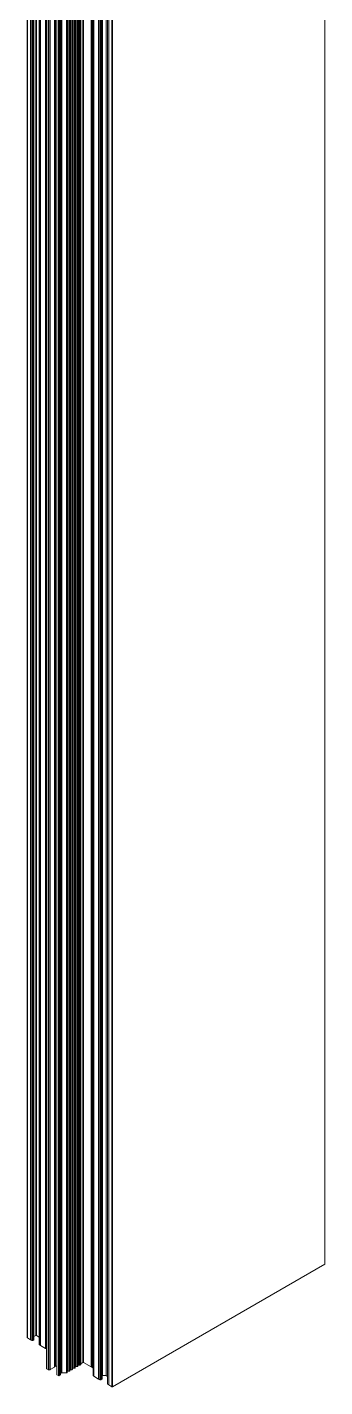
# Model space of a CAD drawing. Header units: millimetres. Extents: x 39 to 459, y 26 to 647.
# Drawn here: x 56.08 to 57.93, y 208.84 to 217.31 of the extents above; entities that cross this region are included whole.
import ezdxf

# ---------------------------------------------------------------- set-up
doc = ezdxf.new("R2010")
doc.units = ezdxf.units.MM
doc.layers.add('ANTET', color=7, linetype='Continuous')

# ---------------------------------------------------------------- blocks, each defined once
blk = doc.blocks.new('Griyaj Montajı')
at = {"color": 7, "linetype": 'Continuous', "lineweight": 15}
for p, q in [((11040.8853, 2123.5963), (11040.8853, 2101.3048)), ((11040.8862, 2101.306), (11040.8862, 2123.5975)), ((11039.0325, 2123.1383), (11039.0325, 2100.8468)), ((11039.0334, 2123.1371), (11039.0334, 2100.8455)), ((11039.0864, 2123.153), (11039.0864, 2100.8615)), ((11039.0906, 2123.153), (11039.0906, 2100.8615)), ((11039.0525, 2123.1261), (11039.0525, 2100.8345)), ((11039.0526, 2123.126), (11039.0526, 2100.8344)), ((11039.0608, 2123.122), (11039.0608, 2100.8304)), ((11039.0669, 2123.1222), (11039.0669, 2100.8306)), ((11039.0737, 2123.1261), (11039.0737, 2100.8345)), ((11039.0745, 2100.8357), (11039.0745, 2123.1273)), ((11039.108, 2123.0958), (11039.108, 2100.8043)), ((11039.1091, 2123.0942), (11039.1091, 2100.8026)), ((11039.1159, 2123.0894), (11039.1159, 2100.7979)), ((11039.1161, 2123.0893), (11039.1161, 2100.7978)), ((11039.1458, 2123.0722), (11039.1458, 2100.7806)), ((11039.3532, 2122.9686), (11039.3532, 2100.677)), ((11039.3612, 2122.9686), (11039.3612, 2100.677)), ((11039.3657, 2122.9712), (11039.3657, 2100.6796)), ((11039.3666, 2122.9768), (11039.3666, 2100.6852)), ((11039.3791, 2122.984), (11039.3791, 2100.6925)), ((11039.3834, 2122.984), (11039.3834, 2100.6925)), ((11039.1523, 2122.9467), (11039.1523, 2100.6551)), ((11039.1532, 2122.9454), (11039.1532, 2100.6539)), ((11039.1628, 2122.9399), (11039.1628, 2100.6484)), ((11039.1649, 2122.9394), (11039.1649, 2100.6479)), ((11039.1734, 2122.9394), (11039.1734, 2100.6479)), ((11039.1755, 2122.9399), (11039.1755, 2100.6484)), ((11039.2029, 2122.9557), (11039.2029, 2100.6642)), ((11039.2096, 2122.9596), (11039.2096, 2100.6681)), ((11039.217, 2122.9093), (11039.217, 2100.6178)), ((11039.2179, 2122.9081), (11039.2179, 2100.6165)), ((11039.2275, 2122.9026), (11039.2275, 2100.611)), ((11039.2317, 2122.9026), (11039.2317, 2100.611)), ((11039.2381, 2122.9063), (11039.2381, 2100.6147)), ((11039.2389, 2100.6159), (11039.2389, 2122.9075)), ((11039.2455, 2122.9191), (11039.2455, 2100.6276)), ((11039.2476, 2122.9196), (11039.2476, 2100.6281)), ((11039.2763, 2122.9196), (11039.2763, 2100.6281)), ((11039.2808, 2122.9222), (11039.2808, 2100.6307)), ((11039.2853, 2122.9294), (11039.2853, 2100.6379)), ((11039.2933, 2122.9294), (11039.2933, 2100.6379)), ((11039.2978, 2122.932), (11039.2978, 2100.6405)), ((11039.3023, 2122.9392), (11039.3023, 2100.6477)), ((11039.3103, 2122.9392), (11039.3103, 2100.6477)), ((11039.3148, 2122.9418), (11039.3148, 2100.6502)), ((11039.3193, 2122.949), (11039.3193, 2100.6574)), ((11039.3272, 2122.949), (11039.3272, 2100.6574)), ((11039.3317, 2122.9516), (11039.3317, 2100.66)), ((11039.3362, 2122.9588), (11039.3362, 2100.6672)), ((11039.3442, 2122.9588), (11039.3442, 2100.6672)), ((11039.3487, 2122.9614), (11039.3487, 2100.6698)), ((11039.4311, 2122.9565), (11039.4311, 2100.6649)), ((11039.4375, 2122.9528), (11039.4375, 2100.6612)), ((11039.4426, 2122.9044), (11039.4426, 2100.6129)), ((11039.447, 2122.8983), (11039.447, 2100.6067)), ((11039.4767, 2122.8812), (11039.4767, 2100.5896)), ((11039.4769, 2122.881), (11039.4769, 2100.5895)), ((11039.4979, 2122.8812), (11039.4979, 2100.5896)), ((11039.4988, 2100.5908), (11039.4988, 2122.8824)), ((11039.5022, 2122.9032), (11039.5022, 2100.6116)), ((11039.5234, 2122.9032), (11039.5234, 2100.6116)), ((11039.4851, 2122.8771), (11039.4851, 2100.5855)), ((11039.4912, 2122.8772), (11039.4912, 2100.5857)), ((11039.5323, 2122.8509), (11039.5323, 2100.5593)), ((11039.5333, 2122.8492), (11039.5333, 2100.5577)), ((11039.5402, 2122.8445), (11039.5402, 2100.553)), ((11039.5404, 2122.8444), (11039.5404, 2100.5528)), ((11039.5595, 2122.8334), (11039.5595, 2100.5418)), ((11039.5637, 2122.8334), (11039.5637, 2100.5418)), ((11039.5637, 2100.5418), (11040.8853, 2101.3048)), ((11039.0745, 2100.8546), (11039.0864, 2100.8615)), ((11039.0906, 2100.8615), (11039.108, 2100.8514)), ((11039.0334, 2100.8455), (11039.0525, 2100.8345)), ((11039.0526, 2100.8344), (11039.0608, 2100.8304)), ((11039.0669, 2100.8306), (11039.0737, 2100.8345)), ((11039.1091, 2100.8026), (11039.1159, 2100.7979)), ((11039.1161, 2100.7978), (11039.1458, 2100.7806)), ((11039.3666, 2100.6852), (11039.3791, 2100.6925)), ((11039.3834, 2100.6925), (11039.4311, 2100.6649)), ((11039.1532, 2100.6539), (11039.1628, 2100.6484)), ((11039.1649, 2100.6479), (11039.1734, 2100.6479)), ((11039.1755, 2100.6484), (11039.2029, 2100.6642)), ((11039.2029, 2100.6689), (11039.2096, 2100.6681)), ((11039.2096, 2100.6681), (11039.217, 2100.6724)), ((11039.2179, 2100.6165), (11039.2275, 2100.611)), ((11039.2317, 2100.611), (11039.2381, 2100.6147)), ((11039.2389, 2100.6238), (11039.2455, 2100.6276)), ((11039.2476, 2100.6281), (11039.2763, 2100.6281)), ((11039.2853, 2100.6379), (11039.2933, 2100.6379)), ((11039.3023, 2100.6477), (11039.3103, 2100.6477)), ((11039.3193, 2100.6574), (11039.3272, 2100.6574)), ((11039.3362, 2100.6672), (11039.3442, 2100.6672)), ((11039.3532, 2100.677), (11039.3612, 2100.677)), ((11039.4311, 2100.6649), (11039.4375, 2100.6649)), ((11039.4375, 2100.6612), (11039.4426, 2100.6583)), ((11039.447, 2100.6067), (11039.4767, 2100.5896)), ((11039.4988, 2100.6097), (11039.5022, 2100.6116)), ((11039.5022, 2100.6116), (11039.5234, 2100.6116)), ((11039.5234, 2100.6116), (11039.5323, 2100.6065)), ((11039.4769, 2100.5895), (11039.4851, 2100.5855)), ((11039.4912, 2100.5857), (11039.4979, 2100.5896)), ((11039.5333, 2100.5577), (11039.5402, 2100.553)), ((11039.5404, 2100.5528), (11039.5595, 2100.5418))]:
    blk.add_line(p, q, dxfattribs=at)
at = {"color": 7, "linetype": 'Continuous', "lineweight": 15, "flags": 128}
for points in [[(11039.2763, 2100.6281), (11039.2772, 2100.6281), (11039.2781, 2100.6283), (11039.2788, 2100.6285), (11039.2795, 2100.6288), (11039.2801, 2100.6292), (11039.2805, 2100.6297), (11039.2807, 2100.6301), (11039.2808, 2100.6307)], [(11039.2808, 2100.6353), (11039.2809, 2100.6358), (11039.2812, 2100.6363), (11039.2816, 2100.6367), (11039.2821, 2100.6371), (11039.2828, 2100.6374), (11039.2836, 2100.6377), (11039.2845, 2100.6378), (11039.2853, 2100.6379)], [(11039.2933, 2100.6379), (11039.2942, 2100.6379), (11039.295, 2100.6381), (11039.2958, 2100.6383), (11039.2965, 2100.6386), (11039.297, 2100.639), (11039.2975, 2100.6395), (11039.2977, 2100.6399), (11039.2978, 2100.6405)], [(11039.2978, 2100.6451), (11039.2979, 2100.6456), (11039.2981, 2100.646), (11039.2986, 2100.6465), (11039.2991, 2100.6469), (11039.2998, 2100.6472), (11039.3006, 2100.6475), (11039.3014, 2100.6476), (11039.3023, 2100.6477)], [(11039.3103, 2100.6477), (11039.3112, 2100.6477), (11039.312, 2100.6478), (11039.3128, 2100.6481), (11039.3135, 2100.6484), (11039.314, 2100.6488), (11039.3144, 2100.6493), (11039.3147, 2100.6497), (11039.3148, 2100.6502)], [(11039.3148, 2100.6548), (11039.3149, 2100.6554), (11039.3151, 2100.6558), (11039.3155, 2100.6563), (11039.3161, 2100.6567), (11039.3168, 2100.657), (11039.3175, 2100.6573), (11039.3184, 2100.6574), (11039.3193, 2100.6574)], [(11039.3272, 2100.6574), (11039.3281, 2100.6575), (11039.329, 2100.6576), (11039.3297, 2100.6579), (11039.3304, 2100.6582), (11039.331, 2100.6586), (11039.3314, 2100.6591), (11039.3317, 2100.6595), (11039.3317, 2100.66)], [(11039.3317, 2100.6646), (11039.3318, 2100.6652), (11039.3321, 2100.6656), (11039.3325, 2100.6661), (11039.3331, 2100.6665), (11039.3337, 2100.6668), (11039.3345, 2100.667), (11039.3354, 2100.6672), (11039.3362, 2100.6672)], [(11039.3442, 2100.6672), (11039.3451, 2100.6673), (11039.3459, 2100.6674), (11039.3467, 2100.6677), (11039.3474, 2100.668), (11039.348, 2100.6684), (11039.3484, 2100.6688), (11039.3486, 2100.6693), (11039.3487, 2100.6698)], [(11039.3487, 2100.6744), (11039.3488, 2100.675), (11039.3491, 2100.6754), (11039.3495, 2100.6759), (11039.35, 2100.6763), (11039.3507, 2100.6766), (11039.3515, 2100.6768), (11039.3523, 2100.677), (11039.3532, 2100.677)], [(11039.3612, 2100.677), (11039.3621, 2100.6771), (11039.3629, 2100.6772), (11039.3637, 2100.6775), (11039.3644, 2100.6778), (11039.3649, 2100.6782), (11039.3653, 2100.6786), (11039.3656, 2100.6791), (11039.3657, 2100.6796)]]:
    blk.add_lwpolyline(points, dxfattribs=at)
at = {"color": 7, "linetype": 'Continuous', "lineweight": 15}
for centre, radius, start, end in [((11040.8846, 2101.3061), 0.00152, 294.45784, 354.10227), ((11039.0885, 2100.8574), 0.00461, 62.61983, 117.39003), ((11039.034, 2100.8469), 0.00151, 185.70406, 245.55692), ((11039.0533, 2100.8359), 0.0016, 238.09447, 245.90527), ((11039.0637, 2100.8368), 0.00699, 245.68267, 297.19531), ((11039.073, 2100.8359), 0.00151, 294.32156, 354.38512), ((11039.1101, 2100.8044), 0.00209, 184.12035, 240.48279), ((11039.1168, 2100.799), 0.00141, 233.68326, 242.16028), ((11039.1553, 2100.7979), 0.0197, 241.23635, 261.43027), ((11039.3813, 2100.6884), 0.00461, 62.62626, 117.38359), ((11039.1538, 2100.6553), 0.00151, 185.67474, 245.58624), ((11039.1648, 2100.6522), 0.00434, 242.00205, 271.13004), ((11039.1735, 2100.6522), 0.00432, 268.83772, 298.072), ((11039.2185, 2100.6179), 0.00151, 185.70406, 245.55692), ((11039.2296, 2100.6151), 0.00462, 242.63215, 297.36785), ((11039.2374, 2100.6161), 0.00151, 294.446, 354.26067), ((11039.2475, 2100.6237), 0.00432, 88.85588, 118.05384), ((11039.3672, 2100.6838), 0.0015, 114.27566, 174.43102), ((11039.4501, 2100.6136), 0.00755, 185.6937, 245.60231), ((11039.4776, 2100.5909), 0.0016, 238.09447, 245.90527), ((11039.488, 2100.5919), 0.00699, 245.67919, 297.1916), ((11039.4973, 2100.591), 0.00151, 294.446, 354.26067), ((11039.5344, 2100.5595), 0.00209, 184.10969, 240.47375), ((11039.541, 2100.5541), 0.00144, 233.74873, 242.1093), ((11039.5616, 2100.5459), 0.00461, 242.61983, 297.39003)]:
    blk.add_arc(centre, radius, start, end, dxfattribs=at)

msp = doc.modelspace()

# ---------------------------------------------------------------- block references
at = {"layer": 'ANTET', "color": 0}
msp.add_blockref('Griyaj Montajı', (-10982.9547, -1891.697), dxfattribs=at)

doc.saveas('drawing.dxf')
